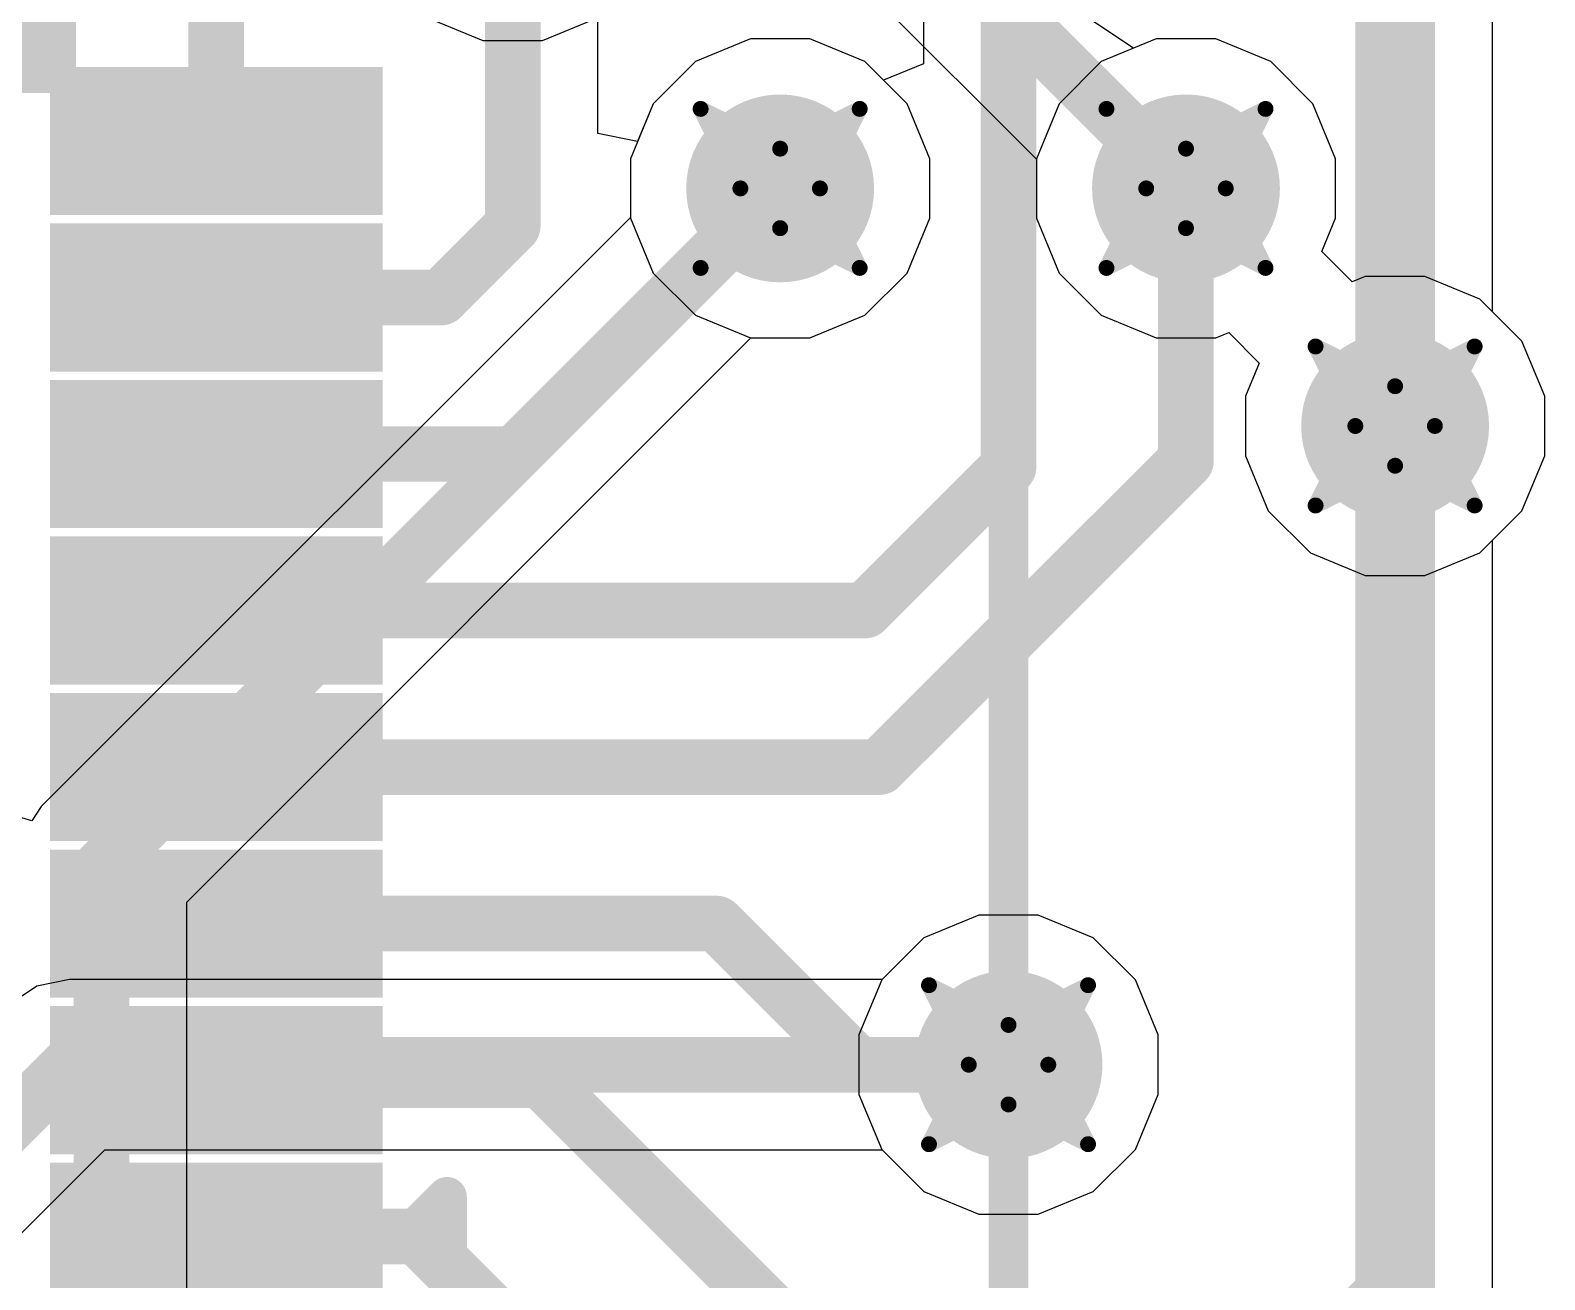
# Model space of a CAD drawing. Header units: inches. Extents: x -3 to 289, y -11 to 89.
# Drawn here: x 65.754 to 70.59, y 20.078 to 24.069 of the extents above; entities that cross this region are included whole.
import ezdxf

# ---------------------------------------------------------------- set-up
doc = ezdxf.new("R2010")
doc.units = ezdxf.units.IN
for name, color, linetype in [('Bottom Layer', 5, 'Continuous'), ('Drill Drawing', 1, 'Continuous'), ('Layer 1', 16, 'Continuous'), ('Layer 2', 76, 'Continuous'), ('Top Layer', 1, 'Continuous'), ('Top Overlay', 2, 'Continuous'), ('Top Paste', 8, 'Continuous'), ('Top Solder', 216, 'Continuous'), ('Via Holes', 16, 'Continuous')]:
    doc.layers.add(name, color=color, linetype=linetype)

# ---------------------------------------------------------------- blocks, each defined once
blk = doc.blocks.new('48_TSOP_I_9')
at = {"layer": 'Top Overlay'}
blk.add_lwpolyline([(8.35, -6.1, 0.127, 0.127, 0), (-8.35, -6.1, 0.127, 0.127, 0)], format="xyseb", dxfattribs=at)
blk = doc.blocks.new('32_UQFN__5_5__15')
at = {"layer": 'Top Layer'}
for points in [[(-2.865, 1.885), (-2.005, 1.885), (-2.005, 1.615), (-2.865, 1.615)], [(-2.865, 1.385), (-2.005, 1.385), (-2.005, 1.115), (-2.865, 1.115)], [(-2.865, 0.885), (-2.005, 0.885), (-2.005, 0.615), (-2.865, 0.615)], [(-2.865, 0.385), (-2.005, 0.385), (-2.005, 0.115), (-2.865, 0.115)], [(-2.865, -0.115), (-2.005, -0.115), (-2.005, -0.385), (-2.865, -0.385)], [(-2.865, -0.615), (-2.005, -0.615), (-2.005, -0.885), (-2.865, -0.885)], [(-2.865, -1.115), (-2.005, -1.115), (-2.005, -1.385), (-2.865, -1.385)], [(-2.865, -1.615), (-2.005, -1.615), (-2.005, -1.885), (-2.865, -1.885)], [(-1.885, -2.865), (-1.885, -2.005), (-1.615, -2.005), (-1.615, -2.865)]]:
    blk.add_hatch(color=1, dxfattribs=at).paths.add_polyline_path(points)
at = {"layer": 'Top Paste'}
for points in [[(-2.865, 1.885), (-2.005, 1.885), (-2.005, 1.615), (-2.865, 1.615)], [(-2.865, 1.385), (-2.005, 1.385), (-2.005, 1.115), (-2.865, 1.115)], [(-2.865, 0.885), (-2.005, 0.885), (-2.005, 0.615), (-2.865, 0.615)], [(-2.865, 0.385), (-2.005, 0.385), (-2.005, 0.115), (-2.865, 0.115)], [(-2.865, -0.115), (-2.005, -0.115), (-2.005, -0.385), (-2.865, -0.385)], [(-2.865, -0.615), (-2.005, -0.615), (-2.005, -0.885), (-2.865, -0.885)], [(-2.865, -1.115), (-2.005, -1.115), (-2.005, -1.385), (-2.865, -1.385)], [(-2.865, -1.615), (-2.005, -1.615), (-2.005, -1.885), (-2.865, -1.885)], [(-1.885, -2.865), (-1.885, -2.005), (-1.615, -2.005), (-1.615, -2.865)]]:
    blk.add_hatch(color=8, dxfattribs=at).paths.add_polyline_path(points)
at = {"layer": 'Top Solder'}
for points in [[(-2.9666, 1.9866), (-1.9034, 1.9866), (-1.9034, 1.5134), (-2.9666, 1.5134)], [(-2.9666, 1.4866), (-1.9034, 1.4866), (-1.9034, 1.0134), (-2.9666, 1.0134)], [(-2.9666, 0.9866), (-1.9034, 0.9866), (-1.9034, 0.5134), (-2.9666, 0.5134)], [(-2.9666, 0.4866), (-1.9034, 0.4866), (-1.9034, 0.0134), (-2.9666, 0.0134)], [(-2.9666, -0.0134), (-1.9034, -0.0134), (-1.9034, -0.4866), (-2.9666, -0.4866)], [(-2.9666, -0.5134), (-1.9034, -0.5134), (-1.9034, -0.9866), (-2.9666, -0.9866)], [(-2.9666, -1.0134), (-1.9034, -1.0134), (-1.9034, -1.4866), (-2.9666, -1.4866)], [(-2.9666, -1.5134), (-1.9034, -1.5134), (-1.9034, -1.9866), (-2.9666, -1.9866)], [(-1.9866, -2.9666), (-1.9866, -1.9034), (-1.5134, -1.9034), (-1.5134, -2.9666)]]:
    blk.add_hatch(color=216, dxfattribs=at).paths.add_polyline_path(points)
at = {"layer": 'Top Overlay'}
for points in [[(-3.0446, 1.75, 0.127, 0.127, 0), (-3.1716, 1.877, 0.127, 0.127, 0)], [(-3.1716, 1.877, 0.127, 0.127, 0), (-3.1716, 1.623, 0.127, 0.127, 0)], [(-3.0446, 1.75, 0.127, 0.127, 0), (-3.1716, 1.623, 0.127, 0.127, 0)]]:
    blk.add_lwpolyline(points, format="xyseb", dxfattribs=at)
for points in [[(-3.2033, 1.877, 0.0635, 0.0635, 1), (-3.1398, 1.877, 0.0635, 0.0635, 1)], [(-3.2033, 1.877, 0.0635, 0.0635, 1), (-3.1398, 1.877, 0.0635, 0.0635, 1)], [(-3.0763, 1.75, 0.0635, 0.0635, 1), (-3.0128, 1.75, 0.0635, 0.0635, 1)], [(-3.0763, 1.75, 0.0635, 0.0635, 1), (-3.0128, 1.75, 0.0635, 0.0635, 1)], [(-3.2033, 1.623, 0.0635, 0.0635, 1), (-3.1398, 1.623, 0.0635, 0.0635, 1)], [(-3.2033, 1.623, 0.0635, 0.0635, 1), (-3.1398, 1.623, 0.0635, 0.0635, 1)]]:
    blk.add_lwpolyline(points, format="xyseb", close=True, dxfattribs=at)

msp = doc.modelspace()

# ---------------------------------------------------------------- hatches: boundary and pattern name
at = {"layer": 'Bottom Layer'}
h = msp.add_hatch(color=5, dxfattribs=at)
edge = h.paths.add_edge_path()
edge.add_arc((68.1482, 23.5639), 0.3, 0, 360)
h = msp.add_hatch(color=5, dxfattribs=at)
edge = h.paths.add_edge_path()
edge.add_arc((69.4442, 23.5639), 0.3, 0, 360)
h = msp.add_hatch(color=5, dxfattribs=at)
edge = h.paths.add_edge_path()
edge.add_arc((70.112, 22.805), 0.3, 0, 360)
h = msp.add_hatch(color=5, dxfattribs=at)
edge = h.paths.add_edge_path()
edge.add_arc((68.8775, 20.7647), 0.3, 0, 360)
at = {"layer": 'Layer 1'}
h = msp.add_hatch(color=16, dxfattribs=at)
edge = h.paths.add_edge_path()
edge.add_arc((68.1482, 23.5639), 0.3, 0, 360)
h = msp.add_hatch(color=16, dxfattribs=at)
edge = h.paths.add_edge_path()
edge.add_arc((69.4442, 23.5639), 0.3, 0, 360)
h = msp.add_hatch(color=16, dxfattribs=at)
edge = h.paths.add_edge_path()
edge.add_arc((70.112, 22.805), 0.3, 0, 360)
h = msp.add_hatch(color=16, dxfattribs=at)
edge = h.paths.add_edge_path()
edge.add_arc((68.8775, 20.7647), 0.3, 0, 360)
at = {"layer": 'Layer 2'}
h = msp.add_hatch(color=76, dxfattribs=at)
edge = h.paths.add_edge_path()
edge.add_arc((68.1482, 23.5639), 0.3, 0, 360)
h = msp.add_hatch(color=76, dxfattribs=at)
edge = h.paths.add_edge_path()
edge.add_arc((69.4442, 23.5639), 0.3, 0, 360)
h = msp.add_hatch(color=76, dxfattribs=at)
edge = h.paths.add_edge_path()
edge.add_arc((70.112, 22.805), 0.3, 0, 360)
h = msp.add_hatch(color=76, dxfattribs=at)
edge = h.paths.add_edge_path()
edge.add_arc((68.8775, 20.7647), 0.3, 0, 360)
at = {"layer": 'Top Layer'}
h = msp.add_hatch(color=1, dxfattribs=at)
edge = h.paths.add_edge_path()
edge.add_arc((68.1482, 23.5639), 0.3, 0, 360)
h = msp.add_hatch(color=1, dxfattribs=at)
edge = h.paths.add_edge_path()
edge.add_arc((69.4442, 23.5639), 0.3, 0, 360)
h = msp.add_hatch(color=1, dxfattribs=at)
edge = h.paths.add_edge_path()
edge.add_arc((70.112, 22.805), 0.3, 0, 360)
h = msp.add_hatch(color=1, dxfattribs=at)
edge = h.paths.add_edge_path()
edge.add_arc((68.8775, 20.7647), 0.3, 0, 360)
at = {"layer": 'Via Holes'}
h = msp.add_hatch(color=7, dxfattribs=at)
edge = h.paths.add_edge_path()
edge.add_arc((68.1482, 23.5639), 0.15, 0, 360)
h = msp.add_hatch(color=7, dxfattribs=at)
edge = h.paths.add_edge_path()
edge.add_arc((69.4442, 23.5639), 0.15, 0, 360)
h = msp.add_hatch(color=7, dxfattribs=at)
edge = h.paths.add_edge_path()
edge.add_arc((70.112, 22.805), 0.15, 0, 360)
h = msp.add_hatch(color=7, dxfattribs=at)
edge = h.paths.add_edge_path()
edge.add_arc((68.8775, 20.7647), 0.15, 0, 360)

# ---------------------------------------------------------------- linework, layer by layer
at = {"layer": 'Bottom Layer'}
for p, q in [((70.4227, 23.17), (70.4227, 25.1985)), ((67.9539, 24.6696), (68.9664, 23.6571)), ((67.0235, 24.1088), (67.1991, 24.0361)), ((67.3892, 24.0361), (67.5648, 24.1088)), ((67.1991, 24.0361), (67.3892, 24.0361)), ((68.0532, 24.0417), (67.8776, 23.9689)), ((68.2432, 24.0417), (68.0532, 24.0417)), ((68.4189, 23.9689), (68.2432, 24.0417)), ((67.8776, 23.9689), (67.7431, 23.8345)), ((68.5533, 23.8345), (68.4189, 23.9689)), ((67.7431, 23.8345), (67.6704, 23.6589)), ((68.626, 23.6589), (68.5533, 23.8345)), ((67.6704, 23.6589), (67.6704, 23.4688)), ((68.626, 23.4688), (68.626, 23.6589)), ((68.9664, 23.6571), (68.9664, 23.4688)), ((67.6704, 23.4688), (67.7431, 23.2932)), ((68.5533, 23.2932), (68.626, 23.4688)), ((68.9664, 23.4688), (69.0391, 23.2932)), ((67.7431, 23.2932), (67.8776, 23.1588)), ((68.4189, 23.1588), (68.5533, 23.2932)), ((69.0391, 23.2932), (69.1735, 23.1588)), ((70.517, 23.0757), (70.4227, 23.17)), ((67.8776, 23.1588), (68.0532, 23.0861)), ((68.2432, 23.0861), (68.4189, 23.1588)), ((69.1735, 23.1588), (69.3491, 23.0861)), ((68.0532, 23.0861), (68.2432, 23.0861)), ((69.3491, 23.0861), (69.5392, 23.0861)), ((69.5392, 23.0861), (69.5809, 23.1033)), ((69.5809, 23.1033), (69.6781, 23.0061)), ((70.5898, 22.9001), (70.517, 23.0757)), ((69.6781, 23.0061), (69.6342, 22.9001)), ((69.6342, 22.9001), (69.6342, 22.71)), ((70.5898, 22.71), (70.5898, 22.9001)), ((69.6342, 22.71), (69.7069, 22.5344)), ((70.517, 22.5344), (70.5898, 22.71)), ((69.7069, 22.5344), (69.8413, 22.4)), ((70.3826, 22.4), (70.517, 22.5344)), ((69.8413, 22.4), (70.0169, 22.3272)), ((70.207, 22.3272), (70.3826, 22.4)), ((70.0169, 22.3272), (70.207, 22.3272)), ((68.7825, 21.2425), (68.6068, 21.1698)), ((68.9725, 21.2425), (68.7825, 21.2425)), ((69.1481, 21.1698), (68.9725, 21.2425)), ((68.6068, 21.1698), (68.4737, 21.0366)), ((69.2826, 21.0354), (69.1481, 21.1698)), ((65.7749, 21.0159), (65.6867, 20.957)), ((65.879, 21.0366), (65.7749, 21.0159)), ((68.4737, 21.0366), (65.879, 21.0366)), ((65.879, 21.0366), (65.879, 21.0366)), ((69.3553, 20.8597), (69.2826, 21.0354)), ((69.3553, 20.6697), (69.3553, 20.8597)), ((69.2826, 20.4941), (69.3553, 20.6697)), ((64.7398, 19.241), (65.9916, 20.4928)), ((65.9916, 20.4928), (68.4737, 20.4928)), ((68.4737, 20.4928), (68.6068, 20.3596)), ((69.1481, 20.3596), (69.2826, 20.4941)), ((68.6068, 20.3596), (68.7825, 20.2869)), ((68.9725, 20.2869), (69.1481, 20.3596)), ((68.7825, 20.2869), (68.9725, 20.2869))]:
    msp.add_line(p, q, dxfattribs=at)
for points in [[(70.112, 22.805, 0.254, 0.254, 0), (70.112, 25.1985, 0.254, 0.254, 0)], [(68.1461, 24.8619, 0.1778, 0.1778, 0), (69.4442, 23.5639, 0.1778, 0.1778, 0)], [(64.5476, 19.4333, 0.1778, 0.1778, 0), (65.879, 20.7647, 0.1778, 0.1778, 0)], [(65.879, 20.7647, 0.1778, 0.1778, 0), (68.8775, 20.7647, 0.1778, 0.1778, 0)]]:
    msp.add_lwpolyline(points, format="xyseb", dxfattribs=at)
for points in [[(69.3997, 23.5639, 0.0889, 0.0889, 1), (69.4886, 23.5639, 0.0889, 0.0889, 1)], [(70.0485, 22.805, 0.127, 0.127, 1), (70.1755, 22.805, 0.127, 0.127, 1)], [(65.8345, 20.7647, 0.0889, 0.0889, 1), (65.9234, 20.7647, 0.0889, 0.0889, 1)], [(65.8345, 20.7647, 0.0889, 0.0889, 1), (65.9234, 20.7647, 0.0889, 0.0889, 1)], [(68.833, 20.7647, 0.0889, 0.0889, 1), (68.9219, 20.7647, 0.0889, 0.0889, 1)]]:
    msp.add_lwpolyline(points, format="xyseb", close=True, dxfattribs=at)
at = {"layer": 'Drill Drawing'}
for points in [[(67.8942, 23.8179, 0.0508, 0.0508, 0), (68.1482, 23.6909, 0.0508, 0.0508, 0)], [(67.8942, 23.8179, 0.0508, 0.0508, 0), (68.0212, 23.5639, 0.0508, 0.0508, 0)], [(68.1482, 23.6909, 0.0508, 0.0508, 0), (68.4022, 23.8179, 0.0508, 0.0508, 0)], [(68.2752, 23.5639, 0.0508, 0.0508, 0), (68.4022, 23.8179, 0.0508, 0.0508, 0)], [(69.1902, 23.8179, 0.0508, 0.0508, 0), (69.4442, 23.6909, 0.0508, 0.0508, 0)], [(69.1902, 23.8179, 0.0508, 0.0508, 0), (69.3172, 23.5639, 0.0508, 0.0508, 0)], [(69.4442, 23.6909, 0.0508, 0.0508, 0), (69.6982, 23.8179, 0.0508, 0.0508, 0)], [(69.5712, 23.5639, 0.0508, 0.0508, 0), (69.6982, 23.8179, 0.0508, 0.0508, 0)], [(67.8942, 23.3099, 0.0508, 0.0508, 0), (68.0212, 23.5639, 0.0508, 0.0508, 0)], [(68.2752, 23.5639, 0.0508, 0.0508, 0), (68.4022, 23.3099, 0.0508, 0.0508, 0)], [(69.1902, 23.3099, 0.0508, 0.0508, 0), (69.3172, 23.5639, 0.0508, 0.0508, 0)], [(69.5712, 23.5639, 0.0508, 0.0508, 0), (69.6982, 23.3099, 0.0508, 0.0508, 0)], [(67.8942, 23.3099, 0.0508, 0.0508, 0), (68.1482, 23.4369, 0.0508, 0.0508, 0)], [(68.1482, 23.4369, 0.0508, 0.0508, 0), (68.4022, 23.3099, 0.0508, 0.0508, 0)], [(69.1902, 23.3099, 0.0508, 0.0508, 0), (69.4442, 23.4369, 0.0508, 0.0508, 0)], [(69.4442, 23.4369, 0.0508, 0.0508, 0), (69.6982, 23.3099, 0.0508, 0.0508, 0)], [(69.858, 23.059, 0.0508, 0.0508, 0), (70.112, 22.932, 0.0508, 0.0508, 0)], [(69.858, 23.059, 0.0508, 0.0508, 0), (69.985, 22.805, 0.0508, 0.0508, 0)], [(70.112, 22.932, 0.0508, 0.0508, 0), (70.366, 23.059, 0.0508, 0.0508, 0)], [(70.239, 22.805, 0.0508, 0.0508, 0), (70.366, 23.059, 0.0508, 0.0508, 0)], [(69.858, 22.551, 0.0508, 0.0508, 0), (69.985, 22.805, 0.0508, 0.0508, 0)], [(70.239, 22.805, 0.0508, 0.0508, 0), (70.366, 22.551, 0.0508, 0.0508, 0)], [(69.858, 22.551, 0.0508, 0.0508, 0), (70.112, 22.678, 0.0508, 0.0508, 0)], [(70.112, 22.678, 0.0508, 0.0508, 0), (70.366, 22.551, 0.0508, 0.0508, 0)], [(68.6235, 21.0187, 0.0508, 0.0508, 0), (68.8775, 20.8917, 0.0508, 0.0508, 0)], [(68.6235, 21.0187, 0.0508, 0.0508, 0), (68.7505, 20.7647, 0.0508, 0.0508, 0)], [(68.8775, 20.8917, 0.0508, 0.0508, 0), (69.1315, 21.0187, 0.0508, 0.0508, 0)], [(69.0045, 20.7647, 0.0508, 0.0508, 0), (69.1315, 21.0187, 0.0508, 0.0508, 0)], [(68.6235, 20.5107, 0.0508, 0.0508, 0), (68.7505, 20.7647, 0.0508, 0.0508, 0)], [(69.0045, 20.7647, 0.0508, 0.0508, 0), (69.1315, 20.5107, 0.0508, 0.0508, 0)], [(68.6235, 20.5107, 0.0508, 0.0508, 0), (68.8775, 20.6377, 0.0508, 0.0508, 0)], [(68.8775, 20.6377, 0.0508, 0.0508, 0), (69.1315, 20.5107, 0.0508, 0.0508, 0)]]:
    msp.add_lwpolyline(points, format="xyseb", dxfattribs=at)
for points in [[(67.8815, 23.8179, 0.0254, 0.0254, 1), (67.9069, 23.8179, 0.0254, 0.0254, 1)], [(67.8815, 23.8179, 0.0254, 0.0254, 1), (67.9069, 23.8179, 0.0254, 0.0254, 1)], [(68.3895, 23.8179, 0.0254, 0.0254, 1), (68.4149, 23.8179, 0.0254, 0.0254, 1)], [(68.3895, 23.8179, 0.0254, 0.0254, 1), (68.4149, 23.8179, 0.0254, 0.0254, 1)], [(69.1775, 23.8179, 0.0254, 0.0254, 1), (69.2029, 23.8179, 0.0254, 0.0254, 1)], [(69.1775, 23.8179, 0.0254, 0.0254, 1), (69.2029, 23.8179, 0.0254, 0.0254, 1)], [(69.6855, 23.8179, 0.0254, 0.0254, 1), (69.7109, 23.8179, 0.0254, 0.0254, 1)], [(69.6855, 23.8179, 0.0254, 0.0254, 1), (69.7109, 23.8179, 0.0254, 0.0254, 1)], [(68.1355, 23.6909, 0.0254, 0.0254, 1), (68.1609, 23.6909, 0.0254, 0.0254, 1)], [(68.1355, 23.6909, 0.0254, 0.0254, 1), (68.1609, 23.6909, 0.0254, 0.0254, 1)], [(69.4315, 23.6909, 0.0254, 0.0254, 1), (69.4569, 23.6909, 0.0254, 0.0254, 1)], [(69.4315, 23.6909, 0.0254, 0.0254, 1), (69.4569, 23.6909, 0.0254, 0.0254, 1)], [(68.0085, 23.5639, 0.0254, 0.0254, 1), (68.0339, 23.5639, 0.0254, 0.0254, 1)], [(68.0085, 23.5639, 0.0254, 0.0254, 1), (68.0339, 23.5639, 0.0254, 0.0254, 1)], [(68.2625, 23.5639, 0.0254, 0.0254, 1), (68.2879, 23.5639, 0.0254, 0.0254, 1)], [(68.2625, 23.5639, 0.0254, 0.0254, 1), (68.2879, 23.5639, 0.0254, 0.0254, 1)], [(69.3045, 23.5639, 0.0254, 0.0254, 1), (69.3299, 23.5639, 0.0254, 0.0254, 1)], [(69.3045, 23.5639, 0.0254, 0.0254, 1), (69.3299, 23.5639, 0.0254, 0.0254, 1)], [(69.5585, 23.5639, 0.0254, 0.0254, 1), (69.5839, 23.5639, 0.0254, 0.0254, 1)], [(69.5585, 23.5639, 0.0254, 0.0254, 1), (69.5839, 23.5639, 0.0254, 0.0254, 1)], [(68.1355, 23.4369, 0.0254, 0.0254, 1), (68.1609, 23.4369, 0.0254, 0.0254, 1)], [(68.1355, 23.4369, 0.0254, 0.0254, 1), (68.1609, 23.4369, 0.0254, 0.0254, 1)], [(69.4315, 23.4369, 0.0254, 0.0254, 1), (69.4569, 23.4369, 0.0254, 0.0254, 1)], [(69.4315, 23.4369, 0.0254, 0.0254, 1), (69.4569, 23.4369, 0.0254, 0.0254, 1)], [(67.8815, 23.3099, 0.0254, 0.0254, 1), (67.9069, 23.3099, 0.0254, 0.0254, 1)], [(67.8815, 23.3099, 0.0254, 0.0254, 1), (67.9069, 23.3099, 0.0254, 0.0254, 1)], [(68.3895, 23.3099, 0.0254, 0.0254, 1), (68.4149, 23.3099, 0.0254, 0.0254, 1)], [(68.3895, 23.3099, 0.0254, 0.0254, 1), (68.4149, 23.3099, 0.0254, 0.0254, 1)], [(69.1775, 23.3099, 0.0254, 0.0254, 1), (69.2029, 23.3099, 0.0254, 0.0254, 1)], [(69.1775, 23.3099, 0.0254, 0.0254, 1), (69.2029, 23.3099, 0.0254, 0.0254, 1)], [(69.6855, 23.3099, 0.0254, 0.0254, 1), (69.7109, 23.3099, 0.0254, 0.0254, 1)], [(69.6855, 23.3099, 0.0254, 0.0254, 1), (69.7109, 23.3099, 0.0254, 0.0254, 1)], [(69.8453, 23.059, 0.0254, 0.0254, 1), (69.8707, 23.059, 0.0254, 0.0254, 1)], [(69.8453, 23.059, 0.0254, 0.0254, 1), (69.8707, 23.059, 0.0254, 0.0254, 1)], [(70.3533, 23.059, 0.0254, 0.0254, 1), (70.3787, 23.059, 0.0254, 0.0254, 1)], [(70.3533, 23.059, 0.0254, 0.0254, 1), (70.3787, 23.059, 0.0254, 0.0254, 1)], [(70.0993, 22.932, 0.0254, 0.0254, 1), (70.1247, 22.932, 0.0254, 0.0254, 1)], [(70.0993, 22.932, 0.0254, 0.0254, 1), (70.1247, 22.932, 0.0254, 0.0254, 1)], [(69.9723, 22.805, 0.0254, 0.0254, 1), (69.9977, 22.805, 0.0254, 0.0254, 1)], [(69.9723, 22.805, 0.0254, 0.0254, 1), (69.9977, 22.805, 0.0254, 0.0254, 1)], [(70.2263, 22.805, 0.0254, 0.0254, 1), (70.2517, 22.805, 0.0254, 0.0254, 1)], [(70.2263, 22.805, 0.0254, 0.0254, 1), (70.2517, 22.805, 0.0254, 0.0254, 1)], [(70.0993, 22.678, 0.0254, 0.0254, 1), (70.1247, 22.678, 0.0254, 0.0254, 1)], [(70.0993, 22.678, 0.0254, 0.0254, 1), (70.1247, 22.678, 0.0254, 0.0254, 1)], [(69.8453, 22.551, 0.0254, 0.0254, 1), (69.8707, 22.551, 0.0254, 0.0254, 1)], [(69.8453, 22.551, 0.0254, 0.0254, 1), (69.8707, 22.551, 0.0254, 0.0254, 1)], [(70.3533, 22.551, 0.0254, 0.0254, 1), (70.3787, 22.551, 0.0254, 0.0254, 1)], [(70.3533, 22.551, 0.0254, 0.0254, 1), (70.3787, 22.551, 0.0254, 0.0254, 1)], [(68.6108, 21.0187, 0.0254, 0.0254, 1), (68.6362, 21.0187, 0.0254, 0.0254, 1)], [(68.6108, 21.0187, 0.0254, 0.0254, 1), (68.6362, 21.0187, 0.0254, 0.0254, 1)], [(69.1188, 21.0187, 0.0254, 0.0254, 1), (69.1442, 21.0187, 0.0254, 0.0254, 1)], [(69.1188, 21.0187, 0.0254, 0.0254, 1), (69.1442, 21.0187, 0.0254, 0.0254, 1)], [(68.8648, 20.8917, 0.0254, 0.0254, 1), (68.8902, 20.8917, 0.0254, 0.0254, 1)], [(68.8648, 20.8917, 0.0254, 0.0254, 1), (68.8902, 20.8917, 0.0254, 0.0254, 1)], [(68.7378, 20.7647, 0.0254, 0.0254, 1), (68.7632, 20.7647, 0.0254, 0.0254, 1)], [(68.7378, 20.7647, 0.0254, 0.0254, 1), (68.7632, 20.7647, 0.0254, 0.0254, 1)], [(68.9918, 20.7647, 0.0254, 0.0254, 1), (69.0172, 20.7647, 0.0254, 0.0254, 1)], [(68.9918, 20.7647, 0.0254, 0.0254, 1), (69.0172, 20.7647, 0.0254, 0.0254, 1)], [(68.8648, 20.6377, 0.0254, 0.0254, 1), (68.8902, 20.6377, 0.0254, 0.0254, 1)], [(68.8648, 20.6377, 0.0254, 0.0254, 1), (68.8902, 20.6377, 0.0254, 0.0254, 1)], [(68.6108, 20.5107, 0.0254, 0.0254, 1), (68.6362, 20.5107, 0.0254, 0.0254, 1)], [(68.6108, 20.5107, 0.0254, 0.0254, 1), (68.6362, 20.5107, 0.0254, 0.0254, 1)], [(69.1188, 20.5107, 0.0254, 0.0254, 1), (69.1442, 20.5107, 0.0254, 0.0254, 1)], [(69.1188, 20.5107, 0.0254, 0.0254, 1), (69.1442, 20.5107, 0.0254, 0.0254, 1)]]:
    msp.add_lwpolyline(points, format="xyseb", close=True, dxfattribs=at)
at = {"layer": 'Layer 1'}
for p, q in [((67.0235, 24.1088), (67.1991, 24.0361)), ((67.3892, 24.0361), (67.5648, 24.1088)), ((67.1991, 24.0361), (67.3892, 24.0361)), ((68.0532, 24.0417), (67.8776, 23.9689)), ((68.2432, 24.0417), (68.0532, 24.0417)), ((68.4189, 23.9689), (68.2432, 24.0417)), ((69.3491, 24.0417), (69.1735, 23.9689)), ((69.5392, 24.0417), (69.3491, 24.0417)), ((69.7148, 23.9689), (69.5392, 24.0417)), ((67.8776, 23.9689), (67.7431, 23.8345)), ((68.5533, 23.8345), (68.4189, 23.9689)), ((69.1735, 23.9689), (69.0391, 23.8345)), ((69.8492, 23.8345), (69.7148, 23.9689)), ((67.7431, 23.8345), (67.6704, 23.6589)), ((68.626, 23.6589), (68.5533, 23.8345)), ((69.0391, 23.8345), (68.9664, 23.6589)), ((69.922, 23.6589), (69.8492, 23.8345)), ((67.6704, 23.6589), (67.6704, 23.4688)), ((68.626, 23.4688), (68.626, 23.6589)), ((68.9664, 23.6589), (68.9664, 23.4688)), ((69.922, 23.4688), (69.922, 23.6589)), ((67.6704, 23.4688), (67.7431, 23.2932)), ((68.5533, 23.2932), (68.626, 23.4688)), ((68.9664, 23.4688), (69.0391, 23.2932)), ((69.8781, 23.3628), (69.922, 23.4688)), ((69.9753, 23.2656), (69.8781, 23.3628)), ((67.7431, 23.2932), (67.8776, 23.1588)), ((68.4189, 23.1588), (68.5533, 23.2932)), ((69.0391, 23.2932), (69.1735, 23.1588)), ((70.0169, 23.2828), (69.9753, 23.2656)), ((70.207, 23.2828), (70.0169, 23.2828)), ((70.3826, 23.2101), (70.207, 23.2828)), ((70.517, 23.0757), (70.3826, 23.2101)), ((67.8776, 23.1588), (68.0532, 23.0861)), ((68.2432, 23.0861), (68.4189, 23.1588)), ((69.1735, 23.1588), (69.3491, 23.0861)), ((68.0532, 23.0861), (68.2432, 23.0861)), ((69.3491, 23.0861), (69.5392, 23.0861)), ((69.5392, 23.0861), (69.5809, 23.1033)), ((69.5809, 23.1033), (69.6781, 23.0061)), ((70.5898, 22.9001), (70.517, 23.0757)), ((69.6781, 23.0061), (69.6342, 22.9001)), ((69.6342, 22.9001), (69.6342, 22.71)), ((70.5898, 22.71), (70.5898, 22.9001)), ((69.6342, 22.71), (69.7069, 22.5344)), ((70.517, 22.5344), (70.5898, 22.71)), ((69.7069, 22.5344), (69.8413, 22.4)), ((70.3826, 22.4), (70.517, 22.5344)), ((69.8413, 22.4), (70.0169, 22.3272)), ((70.207, 22.3272), (70.3826, 22.4)), ((70.0169, 22.3272), (70.207, 22.3272)), ((68.7825, 21.2425), (68.6068, 21.1698)), ((68.9725, 21.2425), (68.7825, 21.2425)), ((69.1481, 21.1698), (68.9725, 21.2425)), ((68.6068, 21.1698), (68.4724, 21.0354)), ((69.2826, 21.0354), (69.1481, 21.1698)), ((68.4724, 21.0354), (68.3997, 20.8597)), ((69.3553, 20.8597), (69.2826, 21.0354)), ((68.3997, 20.8597), (68.3997, 20.6697)), ((69.3553, 20.6697), (69.3553, 20.8597)), ((68.3997, 20.6697), (68.4724, 20.4941)), ((69.2826, 20.4941), (69.3553, 20.6697)), ((68.4724, 20.4941), (68.6068, 20.3596)), ((69.1481, 20.3596), (69.2826, 20.4941)), ((68.6068, 20.3596), (68.7825, 20.2869)), ((68.9725, 20.2869), (69.1481, 20.3596)), ((68.7825, 20.2869), (68.9725, 20.2869))]:
    msp.add_line(p, q, dxfattribs=at)
at = {"layer": 'Layer 2'}
for p, q in [((67.0235, 24.1088), (67.1991, 24.0361)), ((67.3892, 24.0361), (67.5648, 24.1088)), ((67.1991, 24.0361), (67.3892, 24.0361)), ((68.0532, 24.0417), (67.8776, 23.9689)), ((68.2432, 24.0417), (68.0532, 24.0417)), ((68.4189, 23.9689), (68.2432, 24.0417)), ((69.3491, 24.0417), (69.1735, 23.9689)), ((69.5392, 24.0417), (69.3491, 24.0417)), ((69.7148, 23.9689), (69.5392, 24.0417)), ((67.8776, 23.9689), (67.7431, 23.8345)), ((68.5533, 23.8345), (68.4189, 23.9689)), ((69.1735, 23.9689), (69.0391, 23.8345)), ((69.8492, 23.8345), (69.7148, 23.9689)), ((67.7431, 23.8345), (67.6704, 23.6589)), ((68.626, 23.6589), (68.5533, 23.8345)), ((69.0391, 23.8345), (68.9664, 23.6589)), ((69.922, 23.6589), (69.8492, 23.8345)), ((67.6704, 23.6589), (67.6704, 23.4706)), ((68.626, 23.4688), (68.626, 23.6589)), ((68.9664, 23.6589), (68.9664, 23.4688)), ((69.922, 23.4688), (69.922, 23.6589)), ((67.6704, 23.4706), (65.7888, 21.589)), ((68.5533, 23.2932), (68.626, 23.4688)), ((68.9664, 23.4688), (69.0391, 23.2932)), ((69.8781, 23.3628), (69.922, 23.4688)), ((69.9753, 23.2656), (69.8781, 23.3628)), ((68.4189, 23.1588), (68.5533, 23.2932)), ((69.0391, 23.2932), (69.1735, 23.1588)), ((70.0169, 23.2828), (69.9753, 23.2656)), ((70.207, 23.2828), (70.0169, 23.2828)), ((70.3826, 23.2101), (70.207, 23.2828)), ((70.517, 23.0757), (70.3826, 23.2101)), ((68.2432, 23.0861), (68.4189, 23.1588)), ((69.1735, 23.1588), (69.3491, 23.0861)), ((66.253, 21.2841), (68.055, 23.0861)), ((68.055, 23.0861), (68.2432, 23.0861)), ((69.3491, 23.0861), (69.5392, 23.0861)), ((69.5392, 23.0861), (69.5809, 23.1033)), ((69.5809, 23.1033), (69.6781, 23.0061)), ((70.5898, 22.9001), (70.517, 23.0757)), ((69.6781, 23.0061), (69.6342, 22.9001)), ((69.6342, 22.9001), (69.6342, 22.71)), ((70.5898, 22.71), (70.5898, 22.9001)), ((69.6342, 22.71), (69.7069, 22.5344)), ((70.517, 22.5344), (70.5898, 22.71)), ((69.7069, 22.5344), (69.8413, 22.4)), ((70.3826, 22.4), (70.517, 22.5344)), ((69.8413, 22.4), (70.0169, 22.3272)), ((70.207, 22.3272), (70.3826, 22.4)), ((70.0169, 22.3272), (70.207, 22.3272)), ((65.7584, 21.5435), (65.6314, 21.5821)), ((65.7888, 21.589), (65.7584, 21.5435)), ((66.253, 2.686), (66.253, 21.2841)), ((68.7825, 21.2425), (68.6068, 21.1698)), ((68.9725, 21.2425), (68.7825, 21.2425)), ((69.1481, 21.1698), (68.9725, 21.2425)), ((68.6068, 21.1698), (68.4724, 21.0354)), ((69.2826, 21.0354), (69.1481, 21.1698)), ((68.4724, 21.0354), (68.3997, 20.8597)), ((69.3553, 20.8597), (69.2826, 21.0354)), ((68.3997, 20.8597), (68.3997, 20.6697)), ((69.3553, 20.6697), (69.3553, 20.8597)), ((68.3997, 20.6697), (68.4724, 20.4941)), ((69.2826, 20.4941), (69.3553, 20.6697)), ((68.4724, 20.4941), (68.6068, 20.3596)), ((69.1481, 20.3596), (69.2826, 20.4941)), ((68.6068, 20.3596), (68.7825, 20.2869)), ((68.9725, 20.2869), (69.1481, 20.3596)), ((68.7825, 20.2869), (68.9725, 20.2869))]:
    msp.add_line(p, q, dxfattribs=at)
for points in [[(65.9811, 21.3967, 0.1778, 0.1778, 0), (68.1482, 23.5639, 0.1778, 0.1778, 0)], [(65.9811, 2.2822, 0.1778, 0.1778, 0), (65.9811, 21.3967, 0.1778, 0.1778, 0)]]:
    msp.add_lwpolyline(points, format="xyseb", dxfattribs=at)
for points in [[(68.1038, 23.5639, 0.0889, 0.0889, 1), (68.1927, 23.5639, 0.0889, 0.0889, 1)], [(65.9366, 21.3967, 0.0889, 0.0889, 1), (66.0255, 21.3967, 0.0889, 0.0889, 1)], [(65.9366, 21.3967, 0.0889, 0.0889, 1), (66.0255, 21.3967, 0.0889, 0.0889, 1)]]:
    msp.add_lwpolyline(points, format="xyseb", close=True, dxfattribs=at)
at = {"layer": 'Top Layer'}
for p, q in [((68.6056, 25.0188), (68.6056, 23.9618)), ((67.5661, 23.739), (67.5661, 24.1101)), ((69.2764, 24.0115), (69.1494, 24.0964)), ((68.0532, 24.0417), (67.8776, 23.9689)), ((68.2432, 24.0417), (68.0532, 24.0417)), ((68.4189, 23.9689), (68.2432, 24.0417)), ((69.3491, 24.0417), (69.2764, 24.0115)), ((69.5392, 24.0417), (69.3491, 24.0417)), ((69.7148, 23.9689), (69.5392, 24.0417)), ((67.8776, 23.9689), (67.7431, 23.8345)), ((68.4786, 23.9092), (68.4189, 23.9689)), ((68.6056, 23.9618), (68.4786, 23.9092)), ((69.8492, 23.8345), (69.7148, 23.9689)), ((67.7431, 23.8345), (67.6931, 23.7137)), ((69.922, 23.6589), (69.8492, 23.8345)), ((67.6931, 23.7137), (67.5661, 23.739)), ((69.922, 23.4688), (69.922, 23.6589)), ((69.8781, 23.3628), (69.922, 23.4688)), ((69.9753, 23.2656), (69.8781, 23.3628)), ((70.0169, 23.2828), (69.9753, 23.2656)), ((70.207, 23.2828), (70.0169, 23.2828)), ((70.3826, 23.2101), (70.207, 23.2828)), ((70.517, 23.0757), (70.3826, 23.2101)), ((70.5898, 22.9001), (70.517, 23.0757)), ((70.5898, 22.71), (70.5898, 22.9001)), ((70.517, 22.5344), (70.5898, 22.71)), ((70.4227, 22.4401), (70.517, 22.5344)), ((70.4227, 20.0231), (70.4227, 22.4401))]:
    msp.add_line(p, q, dxfattribs=at)
for points in [[(68.8775, 22.674, 0.1778, 0.1778, 0), (68.8775, 25.4225, 0.1778, 0.1778, 0)], [(67.2942, 23.4442, 0.1778, 0.1778, 0), (67.2942, 24.5139, 0.1778, 0.1778, 0)], [(66.3476, 23.7155, 0.1778, 0.1778, 0), (66.3476, 24.476, 0.1778, 0.1778, 0)], [(67.2999, 22.7155, 0.1778, 0.1778, 0), (68.1482, 23.5639, 0.1778, 0.1778, 0)], [(69.4442, 22.694, 0.1778, 0.1778, 0), (69.4442, 23.5639, 0.1778, 0.1778, 0)], [(67.0655, 23.2155, 0.1778, 0.1778, 0), (67.2942, 23.4442, 0.1778, 0.1778, 0)], [(66.3476, 23.2155, 0.1778, 0.1778, 0), (67.0655, 23.2155, 0.1778, 0.1778, 0)], [(70.112, 20.0231, 0.254, 0.254, 0), (70.112, 22.805, 0.254, 0.254, 0)], [(66.3476, 22.7155, 0.1778, 0.1778, 0), (67.2999, 22.7155, 0.1778, 0.1778, 0)], [(68.4657, 21.7155, 0.1778, 0.1778, 0), (69.4442, 22.694, 0.1778, 0.1778, 0)], [(68.419, 22.2155, 0.1778, 0.1778, 0), (68.8775, 22.674, 0.1778, 0.1778, 0)], [(66.3476, 22.2155, 0.1778, 0.1778, 0), (68.419, 22.2155, 0.1778, 0.1778, 0)], [(66.3476, 21.7155, 0.1778, 0.1778, 0), (68.4657, 21.7155, 0.1778, 0.1778, 0)], [(66.3476, 21.2155, 0.1778, 0.1778, 0), (67.9453, 21.2155, 0.1778, 0.1778, 0)], [(67.9453, 21.2155, 0.1778, 0.1778, 0), (68.3961, 20.7647, 0.1778, 0.1778, 0)], [(68.3961, 20.7647, 0.1778, 0.1778, 0), (68.8775, 20.7647, 0.1778, 0.1778, 0)], [(66.3476, 20.7155, 0.1778, 0.1778, 0), (67.3842, 20.7155, 0.1778, 0.1778, 0)], [(67.3842, 20.7155, 0.1778, 0.1778, 0), (68.5484, 19.5513, 0.1778, 0.1778, 0)], [(66.3476, 20.2155, 0.1778, 0.1778, 0), (66.9875, 20.2155, 0.1778, 0.1778, 0)], [(66.9875, 20.2155, 0.1778, 0.1778, 0), (67.6517, 19.5513, 0.1778, 0.1778, 0)], [(68.1465, 18.0576, 0.254, 0.254, 0), (70.112, 20.0231, 0.254, 0.254, 0)]]:
    msp.add_lwpolyline(points, format="xyseb", dxfattribs=at)
for points in [[(66.3032, 23.7155, 0.0889, 0.0889, 1), (66.3921, 23.7155, 0.0889, 0.0889, 1)], [(68.1038, 23.5639, 0.0889, 0.0889, 1), (68.1927, 23.5639, 0.0889, 0.0889, 1)], [(69.3997, 23.5639, 0.0889, 0.0889, 1), (69.4886, 23.5639, 0.0889, 0.0889, 1)], [(67.2497, 23.4442, 0.0889, 0.0889, 1), (67.3386, 23.4442, 0.0889, 0.0889, 1)], [(67.2497, 23.4442, 0.0889, 0.0889, 1), (67.3386, 23.4442, 0.0889, 0.0889, 1)], [(66.3032, 23.2155, 0.0889, 0.0889, 1), (66.3921, 23.2155, 0.0889, 0.0889, 1)], [(67.021, 23.2155, 0.0889, 0.0889, 1), (67.1099, 23.2155, 0.0889, 0.0889, 1)], [(67.021, 23.2155, 0.0889, 0.0889, 1), (67.1099, 23.2155, 0.0889, 0.0889, 1)], [(70.0485, 22.805, 0.127, 0.127, 1), (70.1755, 22.805, 0.127, 0.127, 1)], [(66.3032, 22.7155, 0.0889, 0.0889, 1), (66.3921, 22.7155, 0.0889, 0.0889, 1)], [(67.2554, 22.7155, 0.0889, 0.0889, 1), (67.3443, 22.7155, 0.0889, 0.0889, 1)], [(67.2554, 22.7155, 0.0889, 0.0889, 1), (67.3443, 22.7155, 0.0889, 0.0889, 1)], [(69.3997, 22.694, 0.0889, 0.0889, 1), (69.4886, 22.694, 0.0889, 0.0889, 1)], [(69.3997, 22.694, 0.0889, 0.0889, 1), (69.4886, 22.694, 0.0889, 0.0889, 1)], [(68.833, 22.674, 0.0889, 0.0889, 1), (68.9219, 22.674, 0.0889, 0.0889, 1)], [(68.833, 22.674, 0.0889, 0.0889, 1), (68.9219, 22.674, 0.0889, 0.0889, 1)], [(66.3032, 22.2155, 0.0889, 0.0889, 1), (66.3921, 22.2155, 0.0889, 0.0889, 1)], [(68.3746, 22.2155, 0.0889, 0.0889, 1), (68.4635, 22.2155, 0.0889, 0.0889, 1)], [(68.3746, 22.2155, 0.0889, 0.0889, 1), (68.4635, 22.2155, 0.0889, 0.0889, 1)], [(66.3032, 21.7155, 0.0889, 0.0889, 1), (66.3921, 21.7155, 0.0889, 0.0889, 1)], [(68.4212, 21.7155, 0.0889, 0.0889, 1), (68.5101, 21.7155, 0.0889, 0.0889, 1)], [(68.4212, 21.7155, 0.0889, 0.0889, 1), (68.5101, 21.7155, 0.0889, 0.0889, 1)], [(66.3032, 21.2155, 0.0889, 0.0889, 1), (66.3921, 21.2155, 0.0889, 0.0889, 1)], [(67.9008, 21.2155, 0.0889, 0.0889, 1), (67.9897, 21.2155, 0.0889, 0.0889, 1)], [(67.9008, 21.2155, 0.0889, 0.0889, 1), (67.9897, 21.2155, 0.0889, 0.0889, 1)], [(68.3516, 20.7647, 0.0889, 0.0889, 1), (68.4405, 20.7647, 0.0889, 0.0889, 1)], [(68.3516, 20.7647, 0.0889, 0.0889, 1), (68.4405, 20.7647, 0.0889, 0.0889, 1)], [(68.833, 20.7647, 0.0889, 0.0889, 1), (68.9219, 20.7647, 0.0889, 0.0889, 1)], [(66.3032, 20.7155, 0.0889, 0.0889, 1), (66.3921, 20.7155, 0.0889, 0.0889, 1)], [(67.3397, 20.7155, 0.0889, 0.0889, 1), (67.4286, 20.7155, 0.0889, 0.0889, 1)], [(67.3397, 20.7155, 0.0889, 0.0889, 1), (67.4286, 20.7155, 0.0889, 0.0889, 1)], [(66.3032, 20.2155, 0.0889, 0.0889, 1), (66.3921, 20.2155, 0.0889, 0.0889, 1)], [(66.9431, 20.2155, 0.0889, 0.0889, 1), (67.032, 20.2155, 0.0889, 0.0889, 1)], [(66.9431, 20.2155, 0.0889, 0.0889, 1), (67.032, 20.2155, 0.0889, 0.0889, 1)], [(70.0485, 20.0231, 0.127, 0.127, 1), (70.1755, 20.0231, 0.127, 0.127, 1)], [(70.0485, 20.0231, 0.127, 0.127, 1), (70.1755, 20.0231, 0.127, 0.127, 1)]]:
    msp.add_lwpolyline(points, format="xyseb", close=True, dxfattribs=at)

# ---------------------------------------------------------------- block references
for name, p, rotation in [('48_TSOP_I_9', (74.9775, 23.3877), 270), ('32_UQFN__5_5__15', (63.9126, 21.9655), 180)]:
    msp.add_blockref(name, p, dxfattribs=dict(rotation=rotation))

doc.saveas('drawing.dxf')
